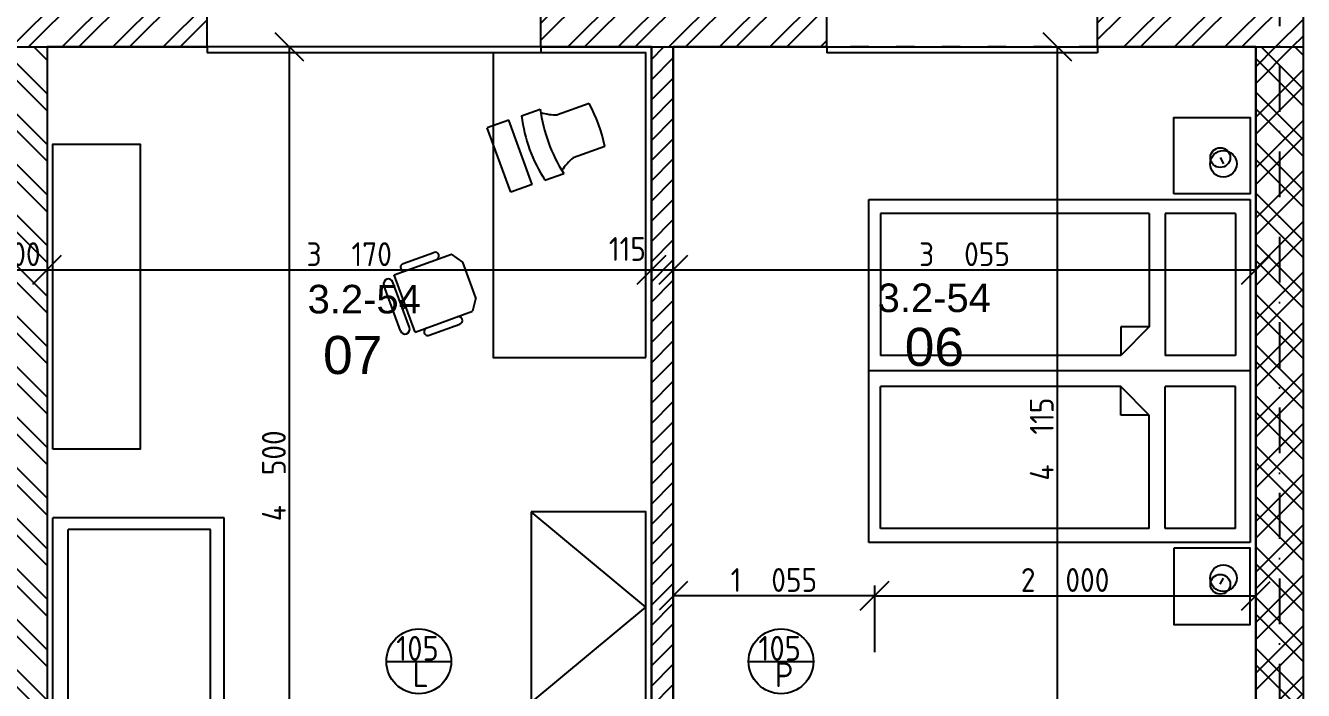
# Model space of a CAD drawing. Extents: x 4511820 to 5180432, y -1526536 to -944957.
# Drawn here: x 5000698 to 5007401, y -1159491 to -1156002 of the extents above; entities that cross this region are included whole.
import ezdxf

# ---------------------------------------------------------------- set-up
doc = ezdxf.new("R2010")
doc.units = 0
doc.header["$MEASUREMENT"] = 0
doc.linetypes.add('ACAD_ISO03W100', pattern=[30, 12, -18])
doc.linetypes.add('BODKOCIARKOVANA_3', pattern=[5.6, 3, -1.3, 0, -1.3])
doc.layers.get('0').update_dxf_attribs({"linetype": 'CONTINUOUS'})
doc.layers.get('Defpoints').update_dxf_attribs({"color": 61, "linetype": 'CONTINUOUS'})
for name, color, linetype in [('DVERE', 45, 'CONTINUOUS'), ('KÓTY', 4, 'CONTINUOUS'), ('MÚRY', 1, 'CONTINUOUS'), ('osi', 253, 'CONTINUOUS'), ('Plochy', 41, 'CONTINUOUS'), ('POPIS', 7, 'CONTINUOUS'), ('TENKÁ', 7, 'CONTINUOUS'), ('ZARIADENIE', 47, 'CONTINUOUS'), ('ŠRAFY', 82, 'CONTINUOUS')]:
    doc.layers.add(name, color=color, linetype=linetype)
doc.styles.add('ARIAL', font='arial.ttf')
doc.styles.add('STYLE1', font='isocp.shx')
doc.dimstyles.new('STANDARD-50', dxfattribs={"dimtxt": 125, "dimasz": 150, "dimexe": 10, "dimexo": 200, "dimgap": 20, "dimtad": 1, "dimdsep": 46, "dimlunit": 6, "dimtxsty": 'STYLE1', "dimblk1": 'OBLIQUE', "dimblk2": 'OBLIQUE', "dimsah": 1, "dimcen": 2.5, "dimse1": 1, "dimse2": 1, "dimadec": 0, "dimazin": 0, "dimtfac": 1, "dimtmove": 1, "dimatfit": 3, "dimldrblk": 'OBLIQUE', "dimfxl": 1, "dimtolj": 1, "dimtzin": 0, "dimarcsym": 0})
pattern_1 = [(45, (584112, 91563.12), (-132.5825215, 132.5825215), []), (45, (584200.39, 91563.12), (-132.5825215, 132.5825215), [])]

# ---------------------------------------------------------------- blocks, each defined once
blk = doc.blocks.new('DVOJPOSTEL')
at = {"layer": 'ZARIADENIE', "ltscale": 0.25}
for p, q in [((4444359, -1314665.2), (4444359, -1312665.2)), ((4444359, -1312665.2), (4446159, -1312665.2)), ((4445259, -1312665.2), (4445259, -1314665.2)), ((4446159, -1312665.2), (4446159, -1314665.2)), ((4444139.6, -1312821.2), (4444171.8, -1312805.1)), ((4446378.4, -1312821.2), (4446346.2, -1312805.1)), ((4446159, -1314665.2), (4444359, -1314665.2))]:
    blk.add_line(p, q, dxfattribs=at)
at = {"layer": 'ZARIADENIE', "color": 76, "ltscale": 0.25}
for p, q in [((4444432.3, -1312741.6), (4445177.9, -1312741.6)), ((4444432.3, -1312741.6), (4444432.3, -1313110.9)), ((4445177.9, -1312741.6), (4445177.9, -1313110.9)), ((4446085.7, -1312741.6), (4445340.1, -1312741.6)), ((4445340.1, -1312741.6), (4445340.1, -1313110.9)), ((4446085.7, -1312741.6), (4446085.7, -1313110.9)), ((4444432.3, -1313110.9), (4445177.9, -1313110.9)), ((4446085.7, -1313110.9), (4445340.1, -1313110.9)), ((4444432.3, -1313193.6), (4444432.3, -1314603.6)), ((4444432.3, -1313193.6), (4445027.9, -1313193.6)), ((4445027.9, -1313193.6), (4445177.9, -1313343.6)), ((4445027.9, -1313193.6), (4445027.9, -1313343.6)), ((4445490.1, -1313193.6), (4445340.1, -1313343.6)), ((4446085.7, -1313193.6), (4445490.1, -1313193.6)), ((4445490.1, -1313193.6), (4445490.1, -1313343.6)), ((4446085.7, -1313193.6), (4446085.7, -1314603.6)), ((4445027.9, -1313343.6), (4445177.9, -1313343.6)), ((4445177.9, -1313343.6), (4445177.9, -1314603.6)), ((4445340.1, -1313343.6), (4445340.1, -1314603.6)), ((4445490.1, -1313343.6), (4445340.1, -1313343.6)), ((4444432.3, -1314603.6), (4445177.9, -1314603.6)), ((4446085.7, -1314603.6), (4445340.1, -1314603.6))]:
    blk.add_line(p, q, dxfattribs=at)
at = {"layer": 'ZARIADENIE'}
for points in [[(4444329, -1313065.2), (4443929, -1313065.2), (4443929, -1312665.2), (4444329, -1312665.2)], [(4446189, -1313065.2), (4446589, -1313065.2), (4446589, -1312665.2), (4446189, -1312665.2)]]:
    blk.add_lwpolyline(points, close=True, dxfattribs=at)
at = {"layer": 'ZARIADENIE', "ltscale": 0.25}
for centre, radius in [((4444171.8, -1312805.1), 69.7), ((4446346.2, -1312805.1), 69.7), ((4444139.6, -1312821.2), 51.9), ((4446378.4, -1312821.2), 51.9)]:
    blk.add_circle(centre, radius, dxfattribs=at)
blk = doc.blocks.new('SKRINA')
at = {"layer": 'ZARIADENIE'}
for p, q in [((4449069, -1324645.2), (4448469, -1324145.2)), ((4448469, -1325145.2), (4449069, -1324645.2))]:
    blk.add_line(p, q, dxfattribs=at)
blk.add_lwpolyline([(4448469, -1324145.2), (4448469, -1325145.2), (4449069, -1325145.2), (4449069, -1324145.2)], close=True, dxfattribs=at)
blk = doc.blocks.new('JEDNOPOSTEL')
at = {"layer": 'ZARIADENIE', "ltscale": 0.25}
for p, q in [((4449069, -1322230.2), (4447069, -1322230.2)), ((4447069, -1323130.2), (4447069, -1322230.2)), ((4449069, -1322230.2), (4449069, -1323130.2)), ((4449069, -1323130.2), (4447069, -1323130.2)), ((4448913, -1323349.6), (4448929.1, -1323317.4))]:
    blk.add_line(p, q, dxfattribs=at)
at = {"layer": 'ZARIADENIE', "color": 76, "ltscale": 0.25}
for p, q in [((4448390.6, -1322311.3), (4447130.6, -1322311.3)), ((4447130.6, -1323056.9), (4447130.6, -1322311.3)), ((4448540.6, -1322461.3), (4448390.6, -1322311.3)), ((4448390.6, -1322461.3), (4448390.6, -1322311.3)), ((4448992.6, -1322311.3), (4448623.3, -1322311.3)), ((4448623.3, -1323056.9), (4448623.3, -1322311.3)), ((4448992.6, -1323056.9), (4448992.6, -1322311.3)), ((4448540.6, -1322461.3), (4448390.6, -1322461.3)), ((4448540.6, -1323056.9), (4448540.6, -1322461.3)), ((4448540.6, -1323056.9), (4447130.6, -1323056.9)), ((4448992.6, -1323056.9), (4448623.3, -1323056.9))]:
    blk.add_line(p, q, dxfattribs=at)
at = {"layer": 'ZARIADENIE'}
blk.add_lwpolyline([(4448669, -1323160.2), (4448669, -1323560.2), (4449069, -1323560.2), (4449069, -1323160.2)], close=True, dxfattribs=at)
at = {"layer": 'ZARIADENIE', "ltscale": 0.25}
for centre, radius in [((4448929.1, -1323317.4), 69.7), ((4448913, -1323349.6), 51.9)]:
    blk.add_circle(centre, radius, dxfattribs=at)
blk = doc.blocks.new('_OBLIQUE')
at = {"color": 0, "linetype": 'ByBlock'}
blk.add_line((-0.5, -0.5), (0.5, 0.5), dxfattribs=at)
blk = doc.blocks.new('*D18750')
at = {"layer": 'Defpoints', "color": 0}
for p in [(5000511, -1157284), (5000811, -1157284), (5000811, -1157284)]:
    blk.add_point(p, dxfattribs=at)
at = {"layer": 'KÓTY', "color": 0, "lineweight": -2}
blk.add_line((5000511, -1157284), (5000811, -1157284), dxfattribs=at)
at = {"layer": 'KÓTY', "color": 0, "linetype": 'ByBlock', "lineweight": -2, "xscale": 150, "yscale": 150, "zscale": 150, "rotation": 180}
blk.add_blockref('_OBLIQUE', (5000511, -1157284), dxfattribs=at)
at = {"layer": 'KÓTY', "color": 0, "linetype": 'ByBlock', "lineweight": -2, "xscale": 150, "yscale": 150, "zscale": 150}
blk.add_blockref('_OBLIQUE', (5000811, -1157284), dxfattribs=at)
at = {"layer": 'KÓTY', "color": 0, "insert": (5000661, -1157201.5), "char_height": 125, "attachment_point": 5, "style": 'STYLE1'}
blk.add_mtext('\\A1;300', dxfattribs=at)
blk = doc.blocks.new('*D18751')
at = {"layer": 'Defpoints', "color": 0}
for p in [(5000811, -1157284), (5003981, -1157284), (5003981, -1157284)]:
    blk.add_point(p, dxfattribs=at)
at = {"layer": 'KÓTY', "color": 0, "lineweight": -2}
blk.add_line((5000811, -1157284), (5003981, -1157284), dxfattribs=at)
at = {"layer": 'KÓTY', "color": 0, "linetype": 'ByBlock', "lineweight": -2, "xscale": 150, "yscale": 150, "zscale": 150, "rotation": 180}
blk.add_blockref('_OBLIQUE', (5000811, -1157284), dxfattribs=at)
at = {"layer": 'KÓTY', "color": 0, "linetype": 'ByBlock', "lineweight": -2, "xscale": 150, "yscale": 150, "zscale": 150}
blk.add_blockref('_OBLIQUE', (5003981, -1157284), dxfattribs=at)
at = {"layer": 'KÓTY', "color": 0, "insert": (5002396, -1157201.5), "char_height": 125, "attachment_point": 5, "style": 'STYLE1'}
blk.add_mtext('\\A1;3ﾠ170', dxfattribs=at)
blk = doc.blocks.new('*D18752')
at = {"layer": 'Defpoints', "color": 0}
for p in [(5003981, -1157284), (5004096, -1157284), (5004096, -1157284)]:
    blk.add_point(p, dxfattribs=at)
at = {"layer": 'KÓTY', "color": 0, "lineweight": -2}
blk.add_line((5003981, -1157284), (5004096, -1157284), dxfattribs=at)
at = {"layer": 'KÓTY', "color": 0, "linetype": 'ByBlock', "lineweight": -2, "xscale": 150, "yscale": 150, "zscale": 150, "rotation": 180}
blk.add_blockref('_OBLIQUE', (5003981, -1157284), dxfattribs=at)
at = {"layer": 'KÓTY', "color": 0, "linetype": 'ByBlock', "lineweight": -2, "xscale": 150, "yscale": 150, "zscale": 150}
blk.add_blockref('_OBLIQUE', (5004096, -1157284), dxfattribs=at)
at = {"layer": 'KÓTY', "color": 0, "insert": (5003855, -1157174), "char_height": 125, "attachment_point": 5, "style": 'STYLE1'}
blk.add_mtext('\\A1;115', dxfattribs=at)
blk = doc.blocks.new('*D18753')
at = {"layer": 'Defpoints', "color": 0}
for p in [(5004096, -1157284), (5007151, -1157284), (5007151, -1157284)]:
    blk.add_point(p, dxfattribs=at)
at = {"layer": 'KÓTY', "color": 0, "lineweight": -2}
blk.add_line((5004096, -1157284), (5007151, -1157284), dxfattribs=at)
at = {"layer": 'KÓTY', "color": 0, "linetype": 'ByBlock', "lineweight": -2, "xscale": 150, "yscale": 150, "zscale": 150, "rotation": 180}
blk.add_blockref('_OBLIQUE', (5004096, -1157284), dxfattribs=at)
at = {"layer": 'KÓTY', "color": 0, "linetype": 'ByBlock', "lineweight": -2, "xscale": 150, "yscale": 150, "zscale": 150}
blk.add_blockref('_OBLIQUE', (5007151, -1157284), dxfattribs=at)
at = {"layer": 'KÓTY', "color": 0, "insert": (5005623.5, -1157201.5), "char_height": 125, "attachment_point": 5, "style": 'STYLE1'}
blk.add_mtext('\\A1;3ﾠ055', dxfattribs=at)
blk = doc.blocks.new('*D18801')
at = {"layer": 'Defpoints', "color": 0}
for p in [(5002083.5, -1156114.2), (5002981.5, -1156114.2), (5002981.5, -1160614.2)]:
    blk.add_point(p, dxfattribs=at)
at = {"layer": 'KÓTY', "color": 0, "lineweight": -2}
blk.add_line((5002083.5, -1160614.2), (5002083.5, -1156114.2), dxfattribs=at)
at = {"layer": 'KÓTY', "color": 0, "linetype": 'ByBlock', "lineweight": -2, "xscale": 150, "yscale": 150, "zscale": 150}
for p, rotation in [((5002083.5, -1156114.2), 90), ((5002083.5, -1160614.2), 270)]:
    blk.add_blockref('_OBLIQUE', p, dxfattribs=dict(at, rotation=rotation))
at = {"layer": 'KÓTY', "color": 0, "insert": (5002001, -1158364.2), "char_height": 125, "attachment_point": 5, "rotation": 90, "style": 'STYLE1'}
blk.add_mtext('\\A1;4ﾠ500', dxfattribs=at)
blk = doc.blocks.new('*D18826')
at = {"layer": 'Defpoints', "color": 0}
for p in [(5004096, -1158993.5), (5004096, -1160229.2), (5005151, -1160229.2)]:
    blk.add_point(p, dxfattribs=at)
at = {"layer": 'KÓTY', "color": 0, "lineweight": -2}
blk.add_line((5005151, -1158993.5), (5004096, -1158993.5), dxfattribs=at)
at = {"layer": 'KÓTY', "color": 0, "linetype": 'ByBlock', "lineweight": -2, "xscale": 150, "yscale": 150, "zscale": 150, "rotation": 180}
blk.add_blockref('_OBLIQUE', (5004096, -1158993.5), dxfattribs=at)
at = {"layer": 'KÓTY', "color": 0, "linetype": 'ByBlock', "lineweight": -2, "xscale": 150, "yscale": 150, "zscale": 150}
blk.add_blockref('_OBLIQUE', (5005151, -1158993.5), dxfattribs=at)
at = {"layer": 'KÓTY', "color": 0, "insert": (5004623.5, -1158911), "char_height": 125, "attachment_point": 5, "style": 'STYLE1'}
blk.add_mtext('\\A1;1ﾠ055', dxfattribs=at)
blk = doc.blocks.new('*D18827')
at = {"layer": 'Defpoints', "color": 0}
for p in [(5007151, -1158993.5), (5005151, -1160229.2), (5007151, -1160229.2)]:
    blk.add_point(p, dxfattribs=at)
at = {"layer": 'KÓTY', "color": 0, "lineweight": -2}
blk.add_line((5005151, -1158993.5), (5007151, -1158993.5), dxfattribs=at)
at = {"layer": 'KÓTY', "color": 0, "linetype": 'ByBlock', "lineweight": -2, "xscale": 150, "yscale": 150, "zscale": 150, "rotation": 180}
blk.add_blockref('_OBLIQUE', (5005151, -1158993.5), dxfattribs=at)
at = {"layer": 'KÓTY', "color": 0, "linetype": 'ByBlock', "lineweight": -2, "xscale": 150, "yscale": 150, "zscale": 150}
blk.add_blockref('_OBLIQUE', (5007151, -1158993.5), dxfattribs=at)
at = {"layer": 'KÓTY', "color": 0, "insert": (5006151, -1158911), "char_height": 125, "attachment_point": 5, "style": 'STYLE1'}
blk.add_mtext('\\A1;2ﾠ000', dxfattribs=at)
blk = doc.blocks.new('*D18833')
at = {"layer": 'Defpoints', "color": 0}
for p in [(5006111, -1156114.2), (5007151, -1156114.2), (5007151, -1160229.2)]:
    blk.add_point(p, dxfattribs=at)
at = {"layer": 'KÓTY', "color": 0, "lineweight": -2}
blk.add_line((5006111, -1160229.2), (5006111, -1156114.2), dxfattribs=at)
at = {"layer": 'KÓTY', "color": 0, "linetype": 'ByBlock', "lineweight": -2, "xscale": 150, "yscale": 150, "zscale": 150}
for p, rotation in [((5006111, -1156114.2), 90), ((5006111, -1160229.2), 270)]:
    blk.add_blockref('_OBLIQUE', p, dxfattribs=dict(at, rotation=rotation))
at = {"layer": 'KÓTY', "color": 0, "insert": (5006028.5, -1158171.7), "char_height": 125, "attachment_point": 5, "rotation": 90, "style": 'STYLE1'}
blk.add_mtext('\\A1;4ﾠ115', dxfattribs=at)

msp = doc.modelspace()

# ---------------------------------------------------------------- hatches: boundary and pattern name
at = {"layer": 'ŠRAFY'}
h = msp.add_hatch(dxfattribs=at)
h.set_pattern_fill('ANSI32', color=256, scale=500)
h.set_pattern_definition(pattern_1)
h.paths.add_polyline_path([(5001651, -1155804.191), (5001651, -1155734.191), (5000151, -1155734.191), (5000151, -1156114.191), (5000511, -1156114.191), (5000811, -1156114.191), (5001651, -1156114.191)])
h = msp.add_hatch(dxfattribs=at)
h.set_pattern_fill('ANSI32', color=256, scale=500)
h.set_pattern_definition(pattern_1)
h.paths.add_polyline_path([(5003401, -1155804.191), (5003401, -1156114.191), (5003981, -1156114.191), (5004096, -1156114.191), (5004901, -1156114.191), (5004901, -1155804.191), (5004901, -1155734.191), (5003401, -1155734.191)])
h = msp.add_hatch(dxfattribs=at)
h.set_pattern_fill('ANSI32', color=256, scale=500)
h.set_pattern_definition(pattern_1)
h.paths.add_polyline_path([(5006321, -1156114.191), (5007151, -1156114.191), (5007401, -1156114.191), (5007401, -1155734.191), (5006321, -1155734.191)])
h = msp.add_hatch(dxfattribs=at)
h.set_pattern_fill('ANSI32', color=256, scale=500, angle=90)
h.set_pattern_definition([(135, (515810.9, 44482.1), (-132.5825215, -132.5825215), []), (135, (515810.9, 44570.48), (-132.5825215, -132.5825215), [])])
h.paths.add_polyline_path([(5000811, -1160729.191), (5000811, -1160614.191), (5000811, -1156114.191), (5000511, -1156114.191), (5000511, -1160614.191), (5000511, -1160729.191)])
at = {"layer": 'ŠRAFY', "ltscale": 0.25}
h = msp.add_hatch(dxfattribs=at)
h.set_pattern_fill('ANSI31', color=256, scale=600, style=0)
h.set_pattern_definition([(45, (515270.5, 303822), (-53.0330086, 53.0330086), [])])
h.paths.add_polyline_path([(5004201, -1160614.191), (5004096, -1160614.191), (5004096, -1156114.191), (5003981, -1156114.191), (5003981, -1160614.191), (5003221, -1160614.191), (5003211, -1160614.191), (5003211, -1160729.191), (5003221, -1160729.191), (5003626, -1160729.191), (5004201, -1160729.191), (5004211, -1160729.191), (5004211, -1160614.191)])
at = {"layer": 'ŠRAFY'}
h = msp.add_hatch(dxfattribs=at)
h.set_pattern_fill('ANSI32', color=256, scale=500, angle=90)
h.set_pattern_definition([(135, (400449.4, 44482.1), (-132.5825215, -132.5825215), []), (135, (400449.4, 44570.48), (-132.5825215, -132.5825215), [])])
h.paths.add_polyline_path([(5007401, -1156114.191), (5007151, -1156114.191), (5007151, -1160229.191), (5007151, -1160344.191), (5007151, -1162114.191), (5007151, -1162229.191), (5007151, -1163089.191), (5007151, -1163229.191), (5007151, -1169034.191), (5007401, -1169034.191)])
h = msp.add_hatch(dxfattribs=at)
h.set_pattern_fill('ANSI32', color=256, scale=500)
h.set_pattern_definition(pattern_1)
h.paths.add_polyline_path([(5007401, -1156114.191), (5007151, -1156114.191), (5007151, -1160229.191), (5007151, -1160344.191), (5007151, -1162114.191), (5007151, -1162229.191), (5007151, -1163089.191), (5007151, -1163229.191), (5007151, -1169034.191), (5007401, -1169034.191)])

# ---------------------------------------------------------------- linework, layer by layer
at = {"layer": 'DVERE', "ltscale": 0.25}
for p, q in [((5002591, -1159338.035), (5002931, -1159338.035)), ((5004491, -1159338.035), (5004831, -1159338.035))]:
    msp.add_line(p, q, dxfattribs=at)
for centre in [(5002761, -1159338.035), (5004661, -1159338.035)]:
    msp.add_circle(centre, 170, dxfattribs=at)
at = {"layer": 'KÓTY', "ltscale": 0.25}
msp.add_line((5005151, -1158940.097), (5005151, -1159290.097), dxfattribs=at)
msp.add_line((5005151, -1158940.097), (5005151, -1159290.097), dxfattribs=at)
at = {"layer": 'MÚRY'}
for p, q in [((5001651, -1156114.191), (5001651, -1155574.191)), ((5003401, -1156114.191), (5003401, -1155574.191)), ((5004901, -1156114.191), (5004901, -1155574.191)), ((5006321, -1156114.191), (5006321, -1155574.191)), ((5000811, -1156114.191), (5001651, -1156114.191)), ((5000811, -1156114.191), (5000811, -1160614.191)), ((5001651, -1156114.191), (5000811, -1156114.191)), ((5000811, -1156114.191), (5000811, -1159879.191)), ((5003401, -1156114.191), (5003981, -1156114.191)), ((5003981, -1156114.191), (5003401, -1156114.191)), ((5003981, -1156114.191), (5003981, -1160614.191)), ((5004096, -1156114.191), (5004901, -1156114.191)), ((5004901, -1156114.191), (5004096, -1156114.191)), ((5004096, -1156114.191), (5004096, -1160614.191)), ((5006321, -1156114.191), (5007151, -1156114.191)), ((5007151, -1156114.191), (5006321, -1156114.191)), ((5007151, -1160229.191), (5007151, -1156114.191))]:
    msp.add_line(p, q, dxfattribs=at)
at = {"layer": 'osi', "linetype": 'BODKOCIARKOVANA_3', "ltscale": 80}
msp.add_line((5007276, -1134257), (5007276, -1171774.191), dxfattribs=at)
at = {"layer": 'Plochy'}
for points in [[(5003981, -1156114.191), (5000811, -1156114.191), (5000811, -1160614.191), (5003981, -1160614.191)], [(5004096, -1156114.191), (5007151, -1156114.191), (5007151, -1160229.191), (5005151, -1160229.191), (5005151, -1160614.191), (5004096, -1160614.191)]]:
    msp.add_lwpolyline(points, close=True, dxfattribs=at)
at = {"layer": 'TENKÁ'}
for p, q in [((5007401, -1169414.191), (5007401, -1155574.191)), ((5000511, -1156114.191), (5000811, -1156114.191)), ((5003981, -1156114.191), (5004096, -1156114.191)), ((5007151, -1156114.191), (5007401, -1156114.191))]:
    msp.add_line(p, q, dxfattribs=at)
at = {"layer": 'TENKÁ', "linetype": 'ACAD_ISO03W100', "ltscale": 8}
for p, q in [((5003401, -1156114.191), (5001651, -1156114.191)), ((5006321, -1156114.191), (5004901, -1156114.191))]:
    msp.add_line(p, q, dxfattribs=at)
at = {"layer": 'TENKÁ', "ltscale": 0.25}
for p, q in [((5001651, -1156114.191), (5001651, -1156144.191)), ((5003401, -1156114.191), (5003401, -1156144.191)), ((5004901, -1156114.191), (5004901, -1156144.191)), ((5006321, -1156114.191), (5006321, -1156144.191)), ((5003401, -1156144.191), (5001651, -1156144.191)), ((5006321, -1156144.191), (5004901, -1156144.191))]:
    msp.add_line(p, q, dxfattribs=at)
at = {"layer": 'ZARIADENIE', "color": 8, "ltscale": 0.25}
for p, q in [((5003299.702, -1156475.45), (5003398.171, -1156439.61)), ((5003654.716, -1156410.086), (5003488.439, -1156470.606)), ((5003233.023, -1156497.518), (5003120.26, -1156538.56)), ((5003356.151, -1156835.807), (5003233.023, -1156497.518)), ((5003243.388, -1156876.849), (5003120.26, -1156538.56)), ((5003736.801, -1156635.612), (5003570.524, -1156696.132)), ((5003422.829, -1156813.739), (5003521.298, -1156777.899)), ((5003356.151, -1156835.807), (5003243.388, -1156876.849))]:
    msp.add_line(p, q, dxfattribs=at)
at = {"layer": 'ZARIADENIE', "color": 33, "ltscale": 0.25}
for p, q in [((5002632.675, -1157309.972), (5002933.377, -1157200.525)), ((5002678.723, -1157250.644), (5002839.683, -1157192.06)), ((5002991.486, -1157243.226), (5002933.377, -1157200.525)), ((5003059.89, -1157431.164), (5002991.486, -1157243.226)), ((5002742.122, -1157610.673), (5002632.675, -1157309.972)), ((5002665.127, -1157603.799), (5002578.113, -1157364.728)), ((5002712.112, -1157586.698), (5002625.097, -1157347.627)), ((5002661.764, -1157448.369), (5002680.558, -1157441.529)), ((5003059.89, -1157431.164), (5003042.823, -1157501.227)), ((5002675.445, -1157485.957), (5002694.239, -1157479.116)), ((5002742.122, -1157610.673), (5003042.823, -1157501.227)), ((5002815.531, -1157626.522), (5002976.491, -1157567.937))]:
    msp.add_line(p, q, dxfattribs=at)
at = {"layer": 'ZARIADENIE'}
msp.add_lwpolyline([(5003951, -1157744.191), (5003951, -1156144.191), (5003151, -1156144.191), (5003151, -1157744.191)], close=True, dxfattribs=at)
at = {"layer": 'ZARIADENIE', "color": 45, "ltscale": 0.25}
msp.add_lwpolyline([(5000841, -1158224.191), (5000841, -1156624.191), (5001298.767, -1156624.191), (5001298.767, -1158224.191)], close=True, dxfattribs=at)
at = {"layer": 'ZARIADENIE', "color": 8, "ltscale": 0.25}
for centre, radius, start, end in [((5004211.488, -1156335.139), 820, 187.3196165, 212.6803835), ((5002933.506, -1156800.286), 820, 11.5850319, 28.4149681), ((5004113.02, -1156370.978), 820, 187.3196165, 212.6803835), ((5003484.266, -1156200.459), 270.179, 251.9719024, 270.8849629), ((5003740.974, -1156905.759), 270.179, 129.1150371, 148.0280975)]:
    msp.add_arc(centre, radius, start, end, dxfattribs=at)
at = {"layer": 'ZARIADENIE', "color": 33, "ltscale": 0.25}
for centre, radius, start, end in [((5002685.563, -1157269.438), 20, 110, 290), ((5002846.523, -1157210.854), 20, 290, 110), ((5002601.605, -1157356.178), 25, 20, 200), ((5002688.62, -1157595.249), 25, 200, 20), ((5002969.65, -1157549.143), 20, 290, 110), ((5002808.69, -1157607.728), 20, 110, 290)]:
    msp.add_arc(centre, radius, start, end, dxfattribs=at)

# ---------------------------------------------------------------- block references
at = {"layer": 'ZARIADENIE', "color": 2, "rotation": 270}
msp.add_blockref('DVOJPOSTEL', (6319786.191, 3287444.809), dxfattribs=at)
at = {"layer": 'ZARIADENIE', "color": 2, "xscale": -1, "rotation": 89.99999999999999}
msp.add_blockref('JEDNOPOSTEL', (3678610.809, 3288484.809), dxfattribs=at)
at = {"layer": 'ZARIADENIE', "color": 2}
msp.add_blockref('SKRINA', (554882, 165591), dxfattribs=at)

# ---------------------------------------------------------------- texts
at = {"layer": 'DVERE', "style": 'STYLE1'}
for s, p in [('105', (5002641.97, -1159334.535)), ('105', (5004541.97, -1159334.535)), ('L', (5002728.97, -1159473.172)), ('P', (5004628.97, -1159473.172))]:
    msp.add_text(s, height=130, dxfattribs=at).set_placement(p)
at = {"layer": 'POPIS', "lineweight": 40, "ltscale": 0.25, "style": 'ARIAL'}
for s, height, p in [('3.2-54', 150, (5002177.769, -1157512.27)), ('3.2-54', 150, (5005167.769, -1157505.27)), ('06', 200, (5005309.811, -1157787.77)), ('07', 200, (5002258.811, -1157830.27))]:
    msp.add_text(s, height=height, dxfattribs=at).set_placement(p)

# ---------------------------------------------------------------- dimensions: what is measured, and where the dimension line sits
at = {"layer": 'KÓTY'}
for base, p1, p2, picture, middle in [((5002083.5, -1156114.191), (5002981.5, -1160614.191), (5002981.5, -1156114.191), '*D18801', (5002000.957, -1158364.191)), ((5006111, -1156114.191), (5007151, -1160229.191), (5007151, -1156114.191), '*D18833', (5006028.457, -1158171.691))]:
    dim = msp.add_linear_dim(base=base, p1=p1, p2=p2, angle=90, dimstyle='STANDARD-50', dxfattribs=at)
    dim.commit()
    dim.dimension.update_dxf_attribs({"geometry": picture, "text_midpoint": middle})
for base, p1, p2, picture, middle in [((5000811, -1157284), (5000511, -1157284), (5000811, -1157284), '*D18750', (5000661, -1157201.5)), ((5003981, -1157284), (5000811, -1157284), (5003981, -1157284), '*D18751', (5002396, -1157201.457)), ((5007151, -1157284), (5004096, -1157284), (5007151, -1157284), '*D18753', (5005623.5, -1157201.457)), ((5004096, -1158993.5), (5005151, -1160229.191), (5004096, -1160229.191), '*D18826', (5004623.5, -1158910.957)), ((5007151, -1158993.5), (5005151, -1160229.191), (5007151, -1160229.191), '*D18827', (5006151, -1158910.957))]:
    dim = msp.add_linear_dim(base=base, p1=p1, p2=p2, dimstyle='STANDARD-50', dxfattribs=at)
    dim.commit()
    dim.dimension.update_dxf_attribs({"geometry": picture, "text_midpoint": middle})
dim = msp.add_linear_dim(base=(5004096, -1157284), p1=(5003981, -1157284), p2=(5004096, -1157284), dimstyle='STANDARD-50', dxfattribs=at)
dim.commit()
dim.dimension.update_dxf_attribs({"geometry": '*D18752', "text_midpoint": (5003855, -1157256.5), "dimtype": 160})

doc.saveas('drawing.dxf')
